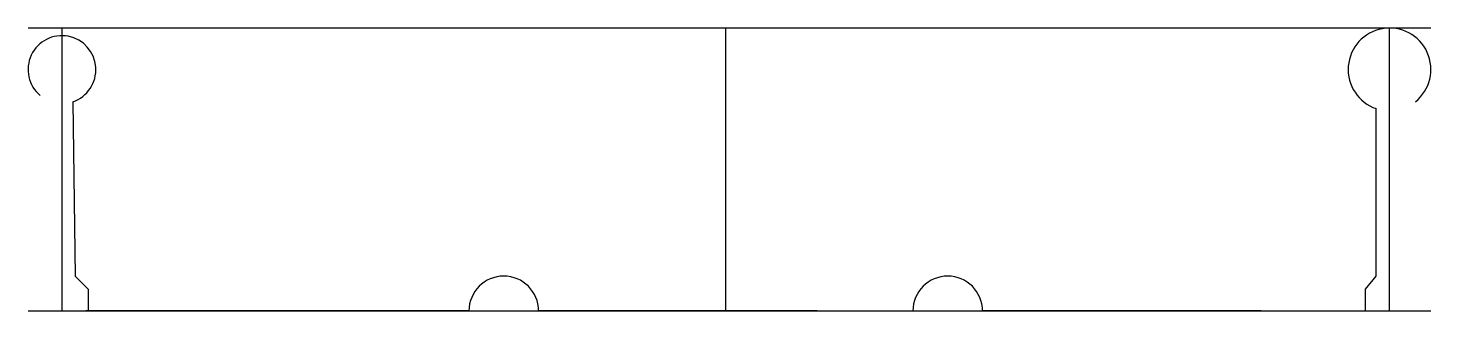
# Model space of a CAD drawing. Extents: x -160 to 162, y 0 to 65.
import ezdxf

# ---------------------------------------------------------------- set-up
doc = ezdxf.new("R2010")
doc.units = 0
doc.layers.get('0').update_dxf_attribs({"linetype": 'CONTINUOUS'})

msp = doc.modelspace()

# ---------------------------------------------------------------- linework, layer by layer
at = {"linetype": 'CONTINUOUS'}
for p, q in [((162.01, 65), (-160.29, 65)), ((-152.5, 65), (-152.5, 0)), ((0, 0), (0, 65)), ((152.5, 0), (152.5, 65)), ((-150.01, 48.08), (-149.5, 8)), ((149.46, 8), (149.46, 46.48)), ((-149.5, 8), (-146.5, 5)), ((147, 5), (149.46, 8)), ((-146.5, 5), (-146.5, 0)), ((147, 0), (147, 5)), ((-160.29, 0), (162.01, 0)), ((-59, 0), (-147, 0)), ((-109, 0), (-59, 0)), ((21, 0), (-43, 0)), ((-7, 0), (43, 0)), ((59, 0), (147, 0)), ((123, 0), (59, 0))]:
    msp.add_line(p, q, dxfattribs=at)
for centre, radius, start, end in [((152.51, 55.49), 9.51, 308.6472, 251.2888), ((-152.5, 55.46), 7.79, 288.6261, 230.0515), ((-51, 0), 8, 0, 180), ((51, 0), 8, 0, 180)]:
    msp.add_arc(centre, radius, start, end, dxfattribs=at)

doc.saveas('drawing.dxf')
